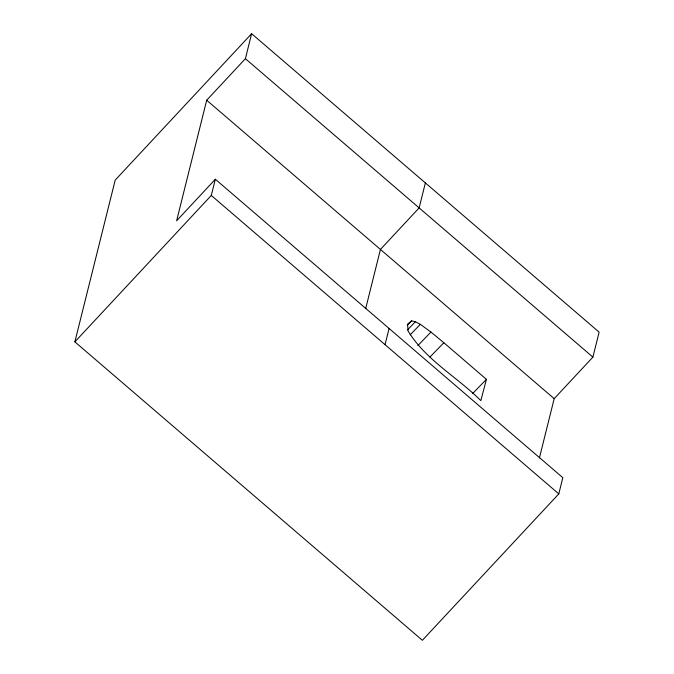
<?xml version="1.0" encoding="UTF-8"?>
<svg xmlns="http://www.w3.org/2000/svg" width="674" height="674" viewBox="0 0 674 674"><rect width="100%" height="100%" fill="white"/><g stroke="black" fill="none" stroke-linecap="round" stroke-linejoin="round"><path stroke-width="1.01" d="M251.621 33.7L245.395 58.68L206.691 100.215L176.63 220.777L215.335 179.242L562.832 477.681L558.797 493.89L422.379 640.3L74.881 341.861L115.203 180.11L251.621 33.7L599.119 332.139L592.893 357.119L554.188 398.663L539.419 457.924M74.881 341.861L211.291 195.443L215.335 179.242M365.662 308.7L380.439 249.439L419.144 207.895L425.37 182.924M385.048 344.667L389.083 328.465M486.409 379.344L480.848 400.642C457.334 377.061 425.766 360.068 408.158 331.086L407.517 324.202L411.603 320.866L415.395 321.751L420.349 324.337L430.956 332.08L443.854 342.721L486.409 379.344L472.558 393.616M407.231 325.373L411.603 320.866M407.382 330.016L415.395 321.751M410.146 334.852L420.349 324.337M417.838 345.602L430.956 332.08M430.012 357.001L443.854 342.721M245.395 58.68L592.893 357.119M206.691 100.215L554.188 398.663M211.291 195.443L558.797 493.89"/></g></svg>
